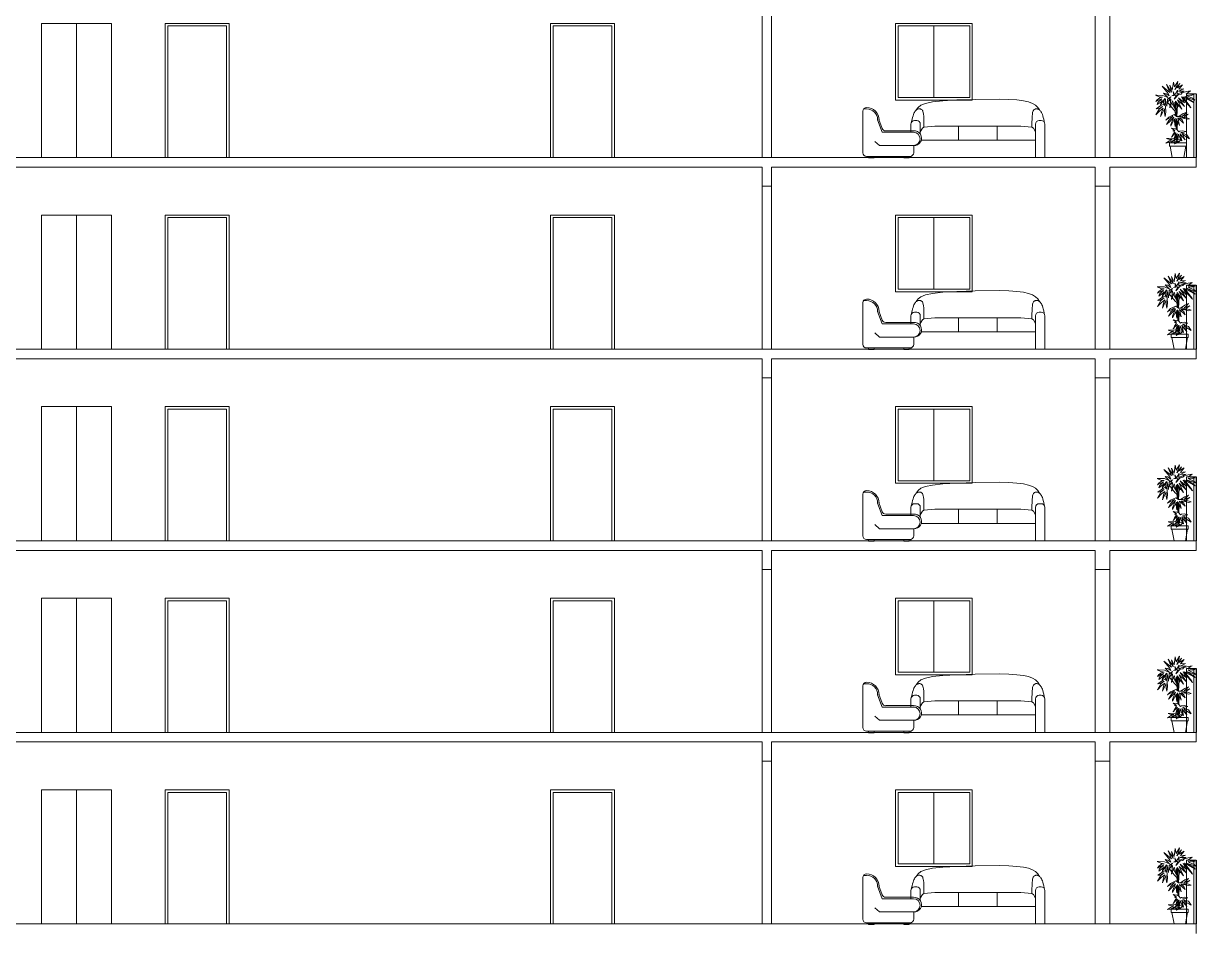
# Model space of a CAD drawing. Header units: inches. Extents: x 1090 to 1325, y 2 to 154.
# Drawn here: x 1303.96 to 1322.32, y 115.06 to 129.31 of the extents above; entities that cross this region are included whole.
import ezdxf

# ---------------------------------------------------------------- set-up
doc = ezdxf.new("R2010")
doc.units = ezdxf.units.IN
doc.header["$MEASUREMENT"] = 0
for name, color, linetype, lineweight in [('elev 1', 252, 'Continuous', 9), ('FUR', 250, 'Continuous', 9), ('walls', 250, 'Continuous', 18)]:
    doc.layers.add(name, color=color, linetype=linetype, lineweight=lineweight)
doc.layers.add('TREE', color=104, linetype='Continuous', lineweight=5, transparency=0.2)

msp = doc.modelspace()

# ---------------------------------------------------------------- linework, layer by layer
at = {"layer": 'elev 1'}
for p, q in [((1304.787, 129.313), (1304.787, 127.213)), ((1318.208, 129.273), (1318.208, 128.153)), ((1322.277, 128.213), (1322.277, 127.213)), ((1322.317, 128.213), (1322.317, 127.213)), ((1304.787, 126.313), (1304.787, 124.213)), ((1318.208, 126.273), (1318.208, 125.153)), ((1322.277, 125.213), (1322.277, 124.213)), ((1322.317, 125.213), (1322.317, 124.213)), ((1304.787, 123.313), (1304.787, 121.213)), ((1318.208, 123.273), (1318.208, 122.153)), ((1322.277, 122.213), (1322.277, 121.213)), ((1322.317, 122.213), (1322.317, 121.213)), ((1304.787, 120.313), (1304.787, 118.213)), ((1318.208, 120.273), (1318.208, 119.153)), ((1322.277, 119.213), (1322.277, 118.213)), ((1322.317, 119.213), (1322.317, 118.213)), ((1304.787, 117.313), (1304.787, 115.213)), ((1318.208, 117.273), (1318.208, 116.153)), ((1322.277, 116.213), (1322.277, 115.213)), ((1322.317, 116.213), (1322.317, 115.213))]:
    msp.add_line(p, q, dxfattribs=at)
for points in [[(1305.337, 127.213), (1305.337, 129.313), (1304.237, 129.313), (1304.237, 127.213)], [(1307.174, 127.213), (1307.174, 129.313), (1306.174, 129.313), (1306.174, 127.213)], [(1307.134, 127.213), (1307.134, 129.273), (1306.214, 129.273), (1306.214, 127.213)], [(1313.207, 127.213), (1313.207, 129.313), (1312.207, 129.313), (1312.207, 127.213)], [(1313.167, 127.213), (1313.167, 129.273), (1312.247, 129.273), (1312.247, 127.213)], [(1305.337, 124.213), (1305.337, 126.313), (1304.237, 126.313), (1304.237, 124.213)], [(1307.174, 124.213), (1307.174, 126.313), (1306.174, 126.313), (1306.174, 124.213)], [(1307.134, 124.213), (1307.134, 126.273), (1306.214, 126.273), (1306.214, 124.213)], [(1313.207, 124.213), (1313.207, 126.313), (1312.207, 126.313), (1312.207, 124.213)], [(1313.167, 124.213), (1313.167, 126.273), (1312.247, 126.273), (1312.247, 124.213)], [(1305.337, 121.213), (1305.337, 123.313), (1304.237, 123.313), (1304.237, 121.213)], [(1307.174, 121.213), (1307.174, 123.313), (1306.174, 123.313), (1306.174, 121.213)], [(1307.134, 121.213), (1307.134, 123.273), (1306.214, 123.273), (1306.214, 121.213)], [(1313.207, 121.213), (1313.207, 123.313), (1312.207, 123.313), (1312.207, 121.213)], [(1313.167, 121.213), (1313.167, 123.273), (1312.247, 123.273), (1312.247, 121.213)], [(1305.337, 118.213), (1305.337, 120.313), (1304.237, 120.313), (1304.237, 118.213)], [(1307.174, 118.213), (1307.174, 120.313), (1306.174, 120.313), (1306.174, 118.213)], [(1307.134, 118.213), (1307.134, 120.273), (1306.214, 120.273), (1306.214, 118.213)], [(1313.207, 118.213), (1313.207, 120.313), (1312.207, 120.313), (1312.207, 118.213)], [(1313.167, 118.213), (1313.167, 120.273), (1312.247, 120.273), (1312.247, 118.213)], [(1305.337, 115.213), (1305.337, 117.313), (1304.237, 117.313), (1304.237, 115.213)], [(1307.174, 115.213), (1307.174, 117.313), (1306.174, 117.313), (1306.174, 115.213)], [(1307.134, 115.213), (1307.134, 117.273), (1306.214, 117.273), (1306.214, 115.213)], [(1313.207, 115.213), (1313.207, 117.313), (1312.207, 117.313), (1312.207, 115.213)], [(1313.167, 115.213), (1313.167, 117.273), (1312.247, 117.273), (1312.247, 115.213)]]:
    msp.add_lwpolyline(points, dxfattribs=at)
for points in [[(1318.808, 128.113), (1318.808, 129.313), (1317.608, 129.313), (1317.608, 128.113)], [(1318.768, 128.153), (1318.768, 129.273), (1317.648, 129.273), (1317.648, 128.153)], [(1318.808, 125.113), (1318.808, 126.313), (1317.608, 126.313), (1317.608, 125.113)], [(1318.768, 125.153), (1318.768, 126.273), (1317.648, 126.273), (1317.648, 125.153)], [(1318.808, 122.113), (1318.808, 123.313), (1317.608, 123.313), (1317.608, 122.113)], [(1318.768, 122.153), (1318.768, 123.273), (1317.648, 123.273), (1317.648, 122.153)], [(1318.808, 119.113), (1318.808, 120.313), (1317.608, 120.313), (1317.608, 119.113)], [(1318.768, 119.153), (1318.768, 120.273), (1317.648, 120.273), (1317.648, 119.153)], [(1318.808, 116.113), (1318.808, 117.313), (1317.608, 117.313), (1317.608, 116.113)], [(1318.768, 116.153), (1318.768, 117.273), (1317.648, 117.273), (1317.648, 116.153)]]:
    msp.add_lwpolyline(points, close=True, dxfattribs=at)
at = {"layer": 'FUR'}
for p, q in [((1317.096, 127.289), (1317.096, 127.94)), ((1317.153, 127.974), (1317.107, 127.974)), ((1317.397, 127.608), (1317.325, 127.803)), ((1317.399, 127.668), (1317.346, 127.811)), ((1317.887, 127.631), (1317.453, 127.631)), ((1317.355, 127.402), (1317.282, 127.467)), ((1317.887, 127.608), (1317.397, 127.608)), ((1317.887, 127.402), (1317.355, 127.402)), ((1317.891, 127.402), (1317.891, 127.289)), ((1317.833, 127.232), (1317.153, 127.232)), ((1317.184, 127.232), (1317.184, 127.207)), ((1317.27, 127.207), (1317.184, 127.207)), ((1317.27, 127.232), (1317.27, 127.207)), ((1317.736, 127.232), (1317.736, 127.207)), ((1317.822, 127.207), (1317.736, 127.207)), ((1317.822, 127.232), (1317.822, 127.207)), ((1317.096, 124.289), (1317.096, 124.94)), ((1317.153, 124.974), (1317.107, 124.974)), ((1317.397, 124.608), (1317.325, 124.803)), ((1317.399, 124.668), (1317.346, 124.811)), ((1317.887, 124.608), (1317.397, 124.608)), ((1317.887, 124.631), (1317.453, 124.631)), ((1317.355, 124.402), (1317.282, 124.467)), ((1317.887, 124.402), (1317.355, 124.402)), ((1317.891, 124.402), (1317.891, 124.289)), ((1317.833, 124.232), (1317.153, 124.232)), ((1317.184, 124.232), (1317.184, 124.207)), ((1317.27, 124.207), (1317.184, 124.207)), ((1317.27, 124.232), (1317.27, 124.207)), ((1317.736, 124.232), (1317.736, 124.207)), ((1317.822, 124.207), (1317.736, 124.207)), ((1317.822, 124.232), (1317.822, 124.207)), ((1317.096, 121.289), (1317.096, 121.94)), ((1317.153, 121.974), (1317.107, 121.974)), ((1317.397, 121.608), (1317.325, 121.803)), ((1317.399, 121.668), (1317.346, 121.811)), ((1317.887, 121.608), (1317.397, 121.608)), ((1317.887, 121.631), (1317.453, 121.631)), ((1317.355, 121.402), (1317.282, 121.467)), ((1317.887, 121.402), (1317.355, 121.402)), ((1317.891, 121.402), (1317.891, 121.289)), ((1317.833, 121.232), (1317.153, 121.232)), ((1317.184, 121.232), (1317.184, 121.207)), ((1317.27, 121.207), (1317.184, 121.207)), ((1317.27, 121.232), (1317.27, 121.207)), ((1317.736, 121.232), (1317.736, 121.207)), ((1317.822, 121.207), (1317.736, 121.207)), ((1317.822, 121.232), (1317.822, 121.207)), ((1317.096, 118.289), (1317.096, 118.94)), ((1317.153, 118.974), (1317.107, 118.974)), ((1317.397, 118.608), (1317.325, 118.803)), ((1317.399, 118.668), (1317.346, 118.811)), ((1317.887, 118.631), (1317.453, 118.631)), ((1317.355, 118.402), (1317.282, 118.467)), ((1317.887, 118.608), (1317.397, 118.608)), ((1317.887, 118.402), (1317.355, 118.402)), ((1317.891, 118.402), (1317.891, 118.289)), ((1317.833, 118.232), (1317.153, 118.232)), ((1317.184, 118.232), (1317.184, 118.207)), ((1317.27, 118.207), (1317.184, 118.207)), ((1317.27, 118.232), (1317.27, 118.207)), ((1317.736, 118.232), (1317.736, 118.207)), ((1317.822, 118.207), (1317.736, 118.207)), ((1317.822, 118.232), (1317.822, 118.207)), ((1317.096, 115.289), (1317.096, 115.94)), ((1317.153, 115.974), (1317.107, 115.974)), ((1317.397, 115.608), (1317.325, 115.803)), ((1317.399, 115.668), (1317.346, 115.811)), ((1317.887, 115.608), (1317.397, 115.608)), ((1317.887, 115.631), (1317.453, 115.631)), ((1317.355, 115.402), (1317.282, 115.467)), ((1317.887, 115.402), (1317.355, 115.402)), ((1317.891, 115.402), (1317.891, 115.289)), ((1317.833, 115.232), (1317.153, 115.232)), ((1317.184, 115.232), (1317.184, 115.207)), ((1317.27, 115.207), (1317.184, 115.207)), ((1317.27, 115.232), (1317.27, 115.207)), ((1317.736, 115.232), (1317.736, 115.207)), ((1317.822, 115.207), (1317.736, 115.207)), ((1317.822, 115.232), (1317.822, 115.207))]:
    msp.add_line(p, q, dxfattribs=at)
for points in [[(1317.931, 127.958), (1317.959, 127.999), (1318.004, 128.034), (1318.076, 128.062), (1318.186, 128.085), (1318.345, 128.103), (1318.564, 128.115), (1318.855, 128.124), (1319.228, 128.129)], [(1319.861, 127.958), (1319.834, 127.999), (1319.798, 128.034), (1319.751, 128.062), (1319.689, 128.085), (1319.609, 128.103), (1319.507, 128.115), (1319.382, 128.124), (1319.228, 128.129)], [(1317.848, 127.736), (1317.857, 127.777), (1317.865, 127.812), (1317.873, 127.842), (1317.881, 127.867), (1317.888, 127.889), (1317.895, 127.906), (1317.902, 127.921), (1317.91, 127.933), (1317.917, 127.943), (1317.925, 127.952), (1317.933, 127.959), (1317.94, 127.965), (1317.948, 127.97), (1317.956, 127.973), (1317.964, 127.975), (1317.972, 127.976), (1317.98, 127.976), (1317.987, 127.976), (1317.995, 127.974), (1318.002, 127.972), (1318.008, 127.968), (1318.015, 127.964), (1318.021, 127.958), (1318.027, 127.952), (1318.032, 127.943), (1318.036, 127.932), (1318.041, 127.916), (1318.044, 127.893), (1318.047, 127.86), (1318.049, 127.817), (1318.05, 127.761), (1318.05, 127.69)], [(1319.944, 127.736), (1319.935, 127.777), (1319.927, 127.812), (1319.919, 127.842), (1319.911, 127.867), (1319.904, 127.889), (1319.897, 127.906), (1319.889, 127.921), (1319.882, 127.933), (1319.875, 127.943), (1319.867, 127.952), (1319.859, 127.959), (1319.851, 127.965), (1319.843, 127.97), (1319.835, 127.973), (1319.828, 127.975), (1319.82, 127.976), (1319.812, 127.976), (1319.804, 127.976), (1319.797, 127.974), (1319.79, 127.972), (1319.783, 127.968), (1319.777, 127.964), (1319.771, 127.958), (1319.765, 127.952), (1319.76, 127.943), (1319.755, 127.932), (1319.751, 127.916), (1319.748, 127.893), (1319.745, 127.86), (1319.743, 127.817), (1319.742, 127.761), (1319.741, 127.69)], [(1317.994, 127.617), (1318.026, 127.674), (1318.05, 127.69), (1318.221, 127.705), (1318.594, 127.705)], [(1319.06, 127.705), (1318.594, 127.705), (1318.594, 127.485)], [(1319.797, 127.617), (1319.766, 127.674), (1319.741, 127.69), (1319.57, 127.705), (1319.06, 127.705)], [(1319.197, 127.705), (1319.197, 127.485)], [(1319.797, 127.485), (1318.009, 127.485)], [(1317.848, 127.213), (1317.848, 127.234)], [(1319.944, 127.213), (1317.848, 127.213)], [(1317.931, 124.958), (1317.959, 124.999), (1318.004, 125.034), (1318.076, 125.062), (1318.186, 125.085), (1318.345, 125.103), (1318.564, 125.115), (1318.855, 125.124), (1319.228, 125.129)], [(1319.861, 124.958), (1319.834, 124.999), (1319.798, 125.034), (1319.751, 125.062), (1319.689, 125.085), (1319.609, 125.103), (1319.507, 125.115), (1319.382, 125.124), (1319.228, 125.129)], [(1317.848, 124.736), (1317.857, 124.777), (1317.865, 124.812), (1317.873, 124.842), (1317.881, 124.867), (1317.888, 124.889), (1317.895, 124.906), (1317.902, 124.921), (1317.91, 124.933), (1317.917, 124.943), (1317.925, 124.952), (1317.933, 124.959), (1317.94, 124.965), (1317.948, 124.97), (1317.956, 124.973), (1317.964, 124.975), (1317.972, 124.976), (1317.98, 124.976), (1317.987, 124.976), (1317.995, 124.974), (1318.002, 124.972), (1318.008, 124.968), (1318.015, 124.964), (1318.021, 124.958), (1318.027, 124.952), (1318.032, 124.943), (1318.036, 124.932), (1318.041, 124.916), (1318.044, 124.893), (1318.047, 124.86), (1318.049, 124.817), (1318.05, 124.761), (1318.05, 124.69)], [(1319.944, 124.736), (1319.935, 124.777), (1319.927, 124.812), (1319.919, 124.842), (1319.911, 124.867), (1319.904, 124.889), (1319.897, 124.906), (1319.889, 124.921), (1319.882, 124.933), (1319.875, 124.943), (1319.867, 124.952), (1319.859, 124.959), (1319.851, 124.965), (1319.843, 124.97), (1319.835, 124.973), (1319.828, 124.975), (1319.82, 124.976), (1319.812, 124.976), (1319.804, 124.976), (1319.797, 124.974), (1319.79, 124.972), (1319.783, 124.968), (1319.777, 124.964), (1319.771, 124.958), (1319.765, 124.952), (1319.76, 124.943), (1319.755, 124.932), (1319.751, 124.916), (1319.748, 124.893), (1319.745, 124.86), (1319.743, 124.817), (1319.742, 124.761), (1319.741, 124.69)], [(1317.994, 124.617), (1318.026, 124.674), (1318.05, 124.69), (1318.221, 124.705), (1318.594, 124.705)], [(1319.06, 124.705), (1318.594, 124.705), (1318.594, 124.485)], [(1319.797, 124.617), (1319.766, 124.674), (1319.741, 124.69), (1319.57, 124.705), (1319.06, 124.705)], [(1319.197, 124.705), (1319.197, 124.485)], [(1319.797, 124.485), (1318.009, 124.485)], [(1317.848, 124.213), (1317.848, 124.234)], [(1319.944, 124.213), (1317.848, 124.213)], [(1317.931, 121.958), (1317.959, 121.999), (1318.004, 122.034), (1318.076, 122.062), (1318.186, 122.085), (1318.345, 122.103), (1318.564, 122.115), (1318.855, 122.124), (1319.228, 122.129)], [(1319.861, 121.958), (1319.834, 121.999), (1319.798, 122.034), (1319.751, 122.062), (1319.689, 122.085), (1319.609, 122.103), (1319.507, 122.115), (1319.382, 122.124), (1319.228, 122.129)], [(1317.848, 121.736), (1317.857, 121.777), (1317.865, 121.812), (1317.873, 121.842), (1317.881, 121.867), (1317.888, 121.889), (1317.895, 121.906), (1317.902, 121.921), (1317.91, 121.933), (1317.917, 121.943), (1317.925, 121.952), (1317.933, 121.959), (1317.94, 121.965), (1317.948, 121.97), (1317.956, 121.973), (1317.964, 121.975), (1317.972, 121.976), (1317.98, 121.976), (1317.987, 121.976), (1317.995, 121.974), (1318.002, 121.972), (1318.008, 121.968), (1318.015, 121.964), (1318.021, 121.958), (1318.027, 121.952), (1318.032, 121.943), (1318.036, 121.932), (1318.041, 121.916), (1318.044, 121.893), (1318.047, 121.86), (1318.049, 121.817), (1318.05, 121.761), (1318.05, 121.69)], [(1319.944, 121.736), (1319.935, 121.777), (1319.927, 121.812), (1319.919, 121.842), (1319.911, 121.867), (1319.904, 121.889), (1319.897, 121.906), (1319.889, 121.921), (1319.882, 121.933), (1319.875, 121.943), (1319.867, 121.952), (1319.859, 121.959), (1319.851, 121.965), (1319.843, 121.97), (1319.835, 121.973), (1319.828, 121.975), (1319.82, 121.976), (1319.812, 121.976), (1319.804, 121.976), (1319.797, 121.974), (1319.79, 121.972), (1319.783, 121.968), (1319.777, 121.964), (1319.771, 121.958), (1319.765, 121.952), (1319.76, 121.943), (1319.755, 121.932), (1319.751, 121.916), (1319.748, 121.893), (1319.745, 121.86), (1319.743, 121.817), (1319.742, 121.761), (1319.741, 121.69)], [(1317.994, 121.617), (1318.026, 121.674), (1318.05, 121.69), (1318.221, 121.705), (1318.594, 121.705)], [(1319.06, 121.705), (1318.594, 121.705), (1318.594, 121.485)], [(1319.797, 121.617), (1319.766, 121.674), (1319.741, 121.69), (1319.57, 121.705), (1319.06, 121.705)], [(1319.197, 121.705), (1319.197, 121.485)], [(1319.797, 121.485), (1318.009, 121.485)], [(1317.848, 121.213), (1317.848, 121.234)], [(1319.944, 121.213), (1317.848, 121.213)], [(1317.931, 118.958), (1317.959, 118.999), (1318.004, 119.034), (1318.076, 119.062), (1318.186, 119.085), (1318.345, 119.103), (1318.564, 119.115), (1318.855, 119.124), (1319.228, 119.129)], [(1319.861, 118.958), (1319.834, 118.999), (1319.798, 119.034), (1319.751, 119.062), (1319.689, 119.085), (1319.609, 119.103), (1319.507, 119.115), (1319.382, 119.124), (1319.228, 119.129)], [(1317.848, 118.736), (1317.857, 118.777), (1317.865, 118.812), (1317.873, 118.842), (1317.881, 118.867), (1317.888, 118.889), (1317.895, 118.906), (1317.902, 118.921), (1317.91, 118.933), (1317.917, 118.943), (1317.925, 118.952), (1317.933, 118.959), (1317.94, 118.965), (1317.948, 118.97), (1317.956, 118.973), (1317.964, 118.975), (1317.972, 118.976), (1317.98, 118.976), (1317.987, 118.976), (1317.995, 118.974), (1318.002, 118.972), (1318.008, 118.968), (1318.015, 118.964), (1318.021, 118.958), (1318.027, 118.952), (1318.032, 118.943), (1318.036, 118.932), (1318.041, 118.916), (1318.044, 118.893), (1318.047, 118.86), (1318.049, 118.817), (1318.05, 118.761), (1318.05, 118.69)], [(1319.944, 118.736), (1319.935, 118.777), (1319.927, 118.812), (1319.919, 118.842), (1319.911, 118.867), (1319.904, 118.889), (1319.897, 118.906), (1319.889, 118.921), (1319.882, 118.933), (1319.875, 118.943), (1319.867, 118.952), (1319.859, 118.959), (1319.851, 118.965), (1319.843, 118.97), (1319.835, 118.973), (1319.828, 118.975), (1319.82, 118.976), (1319.812, 118.976), (1319.804, 118.976), (1319.797, 118.974), (1319.79, 118.972), (1319.783, 118.968), (1319.777, 118.964), (1319.771, 118.958), (1319.765, 118.952), (1319.76, 118.943), (1319.755, 118.932), (1319.751, 118.916), (1319.748, 118.893), (1319.745, 118.86), (1319.743, 118.817), (1319.742, 118.761), (1319.741, 118.69)], [(1317.994, 118.617), (1318.026, 118.674), (1318.05, 118.69), (1318.221, 118.705), (1318.594, 118.705)], [(1319.06, 118.705), (1318.594, 118.705), (1318.594, 118.485)], [(1319.797, 118.617), (1319.766, 118.674), (1319.741, 118.69), (1319.57, 118.705), (1319.06, 118.705)], [(1319.197, 118.705), (1319.197, 118.485)], [(1319.797, 118.485), (1318.009, 118.485)], [(1317.848, 118.213), (1317.848, 118.234)], [(1319.944, 118.213), (1317.848, 118.213)], [(1317.931, 115.958), (1317.959, 115.999), (1318.004, 116.034), (1318.076, 116.062), (1318.186, 116.085), (1318.345, 116.103), (1318.564, 116.115), (1318.855, 116.124), (1319.228, 116.129)], [(1319.861, 115.958), (1319.834, 115.999), (1319.798, 116.034), (1319.751, 116.062), (1319.689, 116.085), (1319.609, 116.103), (1319.507, 116.115), (1319.382, 116.124), (1319.228, 116.129)], [(1317.848, 115.736), (1317.857, 115.777), (1317.865, 115.812), (1317.873, 115.842), (1317.881, 115.867), (1317.888, 115.889), (1317.895, 115.906), (1317.902, 115.921), (1317.91, 115.933), (1317.917, 115.943), (1317.925, 115.952), (1317.933, 115.959), (1317.94, 115.965), (1317.948, 115.97), (1317.956, 115.973), (1317.964, 115.975), (1317.972, 115.976), (1317.98, 115.976), (1317.987, 115.976), (1317.995, 115.974), (1318.002, 115.972), (1318.008, 115.968), (1318.015, 115.964), (1318.021, 115.958), (1318.027, 115.952), (1318.032, 115.943), (1318.036, 115.932), (1318.041, 115.916), (1318.044, 115.893), (1318.047, 115.86), (1318.049, 115.817), (1318.05, 115.761), (1318.05, 115.69)], [(1319.944, 115.736), (1319.935, 115.777), (1319.927, 115.812), (1319.919, 115.842), (1319.911, 115.867), (1319.904, 115.889), (1319.897, 115.906), (1319.889, 115.921), (1319.882, 115.933), (1319.875, 115.943), (1319.867, 115.952), (1319.859, 115.959), (1319.851, 115.965), (1319.843, 115.97), (1319.835, 115.973), (1319.828, 115.975), (1319.82, 115.976), (1319.812, 115.976), (1319.804, 115.976), (1319.797, 115.974), (1319.79, 115.972), (1319.783, 115.968), (1319.777, 115.964), (1319.771, 115.958), (1319.765, 115.952), (1319.76, 115.943), (1319.755, 115.932), (1319.751, 115.916), (1319.748, 115.893), (1319.745, 115.86), (1319.743, 115.817), (1319.742, 115.761), (1319.741, 115.69)], [(1317.994, 115.617), (1318.026, 115.674), (1318.05, 115.69), (1318.221, 115.705), (1318.594, 115.705)], [(1319.06, 115.705), (1318.594, 115.705), (1318.594, 115.485)], [(1319.797, 115.617), (1319.766, 115.674), (1319.741, 115.69), (1319.57, 115.705), (1319.06, 115.705)], [(1319.197, 115.705), (1319.197, 115.485)], [(1319.797, 115.485), (1318.009, 115.485)], [(1317.848, 115.213), (1317.848, 115.234)], [(1319.944, 115.213), (1317.848, 115.213)]]:
    msp.add_lwpolyline(points, dxfattribs=at)
for points in [[(1317.848, 127.608), (1317.848, 127.736, -0.414214), (1317.905, 127.793), (1317.937, 127.793, -0.414214), (1317.994, 127.736), (1317.994, 127.58)], [(1319.944, 127.213), (1319.944, 127.736, 0.414214), (1319.886, 127.793), (1319.854, 127.793, 0.414214), (1319.797, 127.736), (1319.797, 127.213)], [(1317.848, 124.608), (1317.848, 124.736, -0.414214), (1317.905, 124.793), (1317.937, 124.793, -0.414214), (1317.994, 124.736), (1317.994, 124.58)], [(1319.944, 124.213), (1319.944, 124.736, 0.414214), (1319.886, 124.793), (1319.854, 124.793, 0.414214), (1319.797, 124.736), (1319.797, 124.213)], [(1317.848, 121.608), (1317.848, 121.736, -0.414214), (1317.905, 121.793), (1317.937, 121.793, -0.414214), (1317.994, 121.736), (1317.994, 121.58)], [(1319.944, 121.213), (1319.944, 121.736, 0.414214), (1319.886, 121.793), (1319.854, 121.793, 0.414214), (1319.797, 121.736), (1319.797, 121.213)], [(1317.848, 118.608), (1317.848, 118.736, -0.414214), (1317.905, 118.793), (1317.937, 118.793, -0.414214), (1317.994, 118.736), (1317.994, 118.58)], [(1319.944, 118.213), (1319.944, 118.736, 0.414214), (1319.886, 118.793), (1319.854, 118.793, 0.414214), (1319.797, 118.736), (1319.797, 118.213)], [(1317.848, 115.608), (1317.848, 115.736, -0.414214), (1317.905, 115.793), (1317.937, 115.793, -0.414214), (1317.994, 115.736), (1317.994, 115.58)], [(1319.944, 115.213), (1319.944, 115.736, 0.414214), (1319.886, 115.793), (1319.854, 115.793, 0.414214), (1319.797, 115.736), (1319.797, 115.213)]]:
    msp.add_lwpolyline(points, format="xyb", dxfattribs=at)
for centre, radius, start, end in [((1317.153, 127.94), 0.0573, 90, 180), ((1317.153, 127.803), 0.195, 0, 90), ((1317.153, 127.803), 0.172, 0, 90), ((1317.453, 127.688), 0.0573, 200.4108, 270), ((1317.899, 127.516), 0.115, 266.0237, 95.528), ((1317.887, 127.505), 0.103, 270, 90), ((1317.153, 127.289), 0.0573, 180, 270), ((1317.833, 127.289), 0.0573, 270, 0), ((1317.153, 124.94), 0.0573, 90, 180), ((1317.153, 124.803), 0.195, 0, 90), ((1317.153, 124.803), 0.172, 0, 90), ((1317.453, 124.688), 0.0573, 200.4108, 270), ((1317.899, 124.516), 0.115, 266.0237, 95.528), ((1317.887, 124.505), 0.103, 270, 90), ((1317.153, 124.289), 0.0573, 180, 270), ((1317.833, 124.289), 0.0573, 270, 0), ((1317.153, 121.94), 0.0573, 90, 180), ((1317.153, 121.803), 0.195, 0, 90), ((1317.153, 121.803), 0.172, 0, 90), ((1317.453, 121.688), 0.0573, 200.4108, 270), ((1317.899, 121.516), 0.115, 266.0237, 95.528), ((1317.887, 121.505), 0.103, 270, 90), ((1317.153, 121.289), 0.0573, 180, 270), ((1317.833, 121.289), 0.0573, 270, 0), ((1317.153, 118.94), 0.0573, 90, 180), ((1317.153, 118.803), 0.195, 0, 90), ((1317.153, 118.803), 0.172, 0, 90), ((1317.453, 118.688), 0.0573, 200.4108, 270), ((1317.899, 118.516), 0.115, 266.0237, 95.528), ((1317.887, 118.505), 0.103, 270, 90), ((1317.153, 118.289), 0.0573, 180, 270), ((1317.833, 118.289), 0.0573, 270, 0), ((1317.153, 115.94), 0.0573, 90, 180), ((1317.153, 115.803), 0.195, 0, 90), ((1317.153, 115.803), 0.172, 0, 90), ((1317.453, 115.688), 0.0573, 200.4108, 270), ((1317.899, 115.516), 0.115, 266.0237, 95.528), ((1317.887, 115.505), 0.103, 270, 90), ((1317.153, 115.289), 0.0573, 180, 270), ((1317.833, 115.289), 0.0573, 270, 0)]:
    msp.add_arc(centre, radius, start, end, dxfattribs=at)
at = {"layer": 'TREE'}
for points in [[(1322.003, 128.19), (1321.93, 128.181), (1321.964, 128.195), (1321.952, 128.246), (1321.979, 128.197), (1322.02, 128.266), (1322.014, 128.205), (1322.126, 128.254), (1322.036, 128.251), (1322.117, 128.29), (1322.041, 128.284), (1322.097, 128.353), (1322.019, 128.306), (1322.056, 128.373), (1321.98, 128.277), (1322.014, 128.353), (1322.027, 128.404), (1321.971, 128.318), (1321.958, 128.396), (1321.938, 128.269), (1321.9, 128.349), (1321.926, 128.238), (1321.902, 128.273), (1321.847, 128.357), (1321.898, 128.234), (1321.782, 128.33), (1321.873, 128.218), (1321.889, 128.179), (1321.84, 128.213), (1321.8, 128.22), (1321.869, 128.152), (1321.791, 128.187), (1321.697, 128.19), (1321.673, 128.19), (1321.733, 128.164), (1321.787, 128.156), (1321.742, 128.147), (1321.7, 128.117), (1321.681, 128.089), (1321.734, 128.117), (1321.773, 128.135), (1321.712, 128.075), (1321.699, 128.042), (1321.762, 128.088), (1321.78, 128.108), (1321.762, 128.074), (1321.753, 128.036), (1321.822, 128.14), (1321.803, 128.077), (1321.812, 128.026), (1321.822, 128.052), (1321.826, 128.062), (1321.831, 128.133), (1321.839, 128.05), (1321.854, 128.017), (1321.862, 128.129), (1321.914, 128.165), (1321.874, 128.089), (1321.917, 128.127), (1321.901, 127.992), (1321.942, 128.103), (1321.981, 127.98), (1321.978, 128.081), (1322.034, 128.011), (1321.987, 128.098), (1322.089, 127.969), (1322.018, 128.115), (1322.129, 128.011), (1322.034, 128.15), (1322.127, 128.07), (1322.08, 128.162), (1322.117, 128.118), (1322.227, 127.994), (1322.219, 128.014), (1322.105, 128.163), (1322.27, 128.073), (1322.252, 128.09), (1322.201, 128.124), (1322.136, 128.167), (1322.227, 128.134), (1322.291, 128.113), (1322.252, 128.142), (1322.181, 128.175), (1322.161, 128.191), (1322.233, 128.187), (1322.271, 128.198), (1322.153, 128.212), (1322.184, 128.232), (1322.223, 128.257), (1322.158, 128.246), (1322.093, 128.226), (1322.077, 128.208), (1322.037, 128.2), (1321.97, 128.127)], [(1321.832, 128.005), (1321.822, 128.052), (1321.812, 128.026), (1321.808, 128.05), (1321.76, 128.026), (1321.684, 127.975), (1321.725, 127.979), (1321.785, 128.014), (1321.732, 127.973), (1321.682, 127.881), (1321.741, 127.946), (1321.797, 127.984), (1321.772, 127.934), (1321.756, 127.856), (1321.789, 127.926), (1321.816, 127.974), (1321.816, 127.911), (1321.828, 127.857), (1321.836, 127.931)], [(1322.188, 127.892), (1322.095, 127.861), (1322.124, 127.883), (1322.167, 127.926), (1322.106, 127.902), (1322.039, 127.857), (1322.079, 127.857), (1322.136, 127.833), (1322.085, 127.833), (1322.172, 127.813), (1322.207, 127.821), (1322.125, 127.851)], [(1322.119, 127.612), (1322.155, 127.62), (1322.098, 127.634), (1322.056, 127.628), (1322.04, 127.618), (1322.012, 127.649), (1321.985, 127.663), (1321.927, 127.672), (1321.978, 127.635), (1321.946, 127.631), (1321.978, 127.618), (1321.944, 127.571), (1321.924, 127.532), (1321.964, 127.574), (1321.995, 127.601), (1321.981, 127.565), (1321.965, 127.514), (1321.968, 127.512), (1322.008, 127.579), (1322.016, 127.59), (1322.015, 127.554), (1322.024, 127.492), (1322.033, 127.58), (1322.058, 127.528), (1322.089, 127.476), (1322.061, 127.587), (1322.092, 127.542), (1322.137, 127.488), (1322.115, 127.542), (1322.093, 127.584), (1322.141, 127.546), (1322.209, 127.505), (1322.164, 127.568), (1322.11, 127.588), (1322.071, 127.605)], [(1322.074, 127.493), (1322.025, 127.5), (1322.024, 127.492), (1322.023, 127.501), (1322.001, 127.485), (1321.96, 127.516), (1321.845, 127.51), (1321.897, 127.495), (1321.937, 127.495), (1321.892, 127.477), (1321.839, 127.439), (1321.886, 127.447), (1321.934, 127.476), (1321.928, 127.45), (1321.973, 127.496), (1321.971, 127.48), (1321.961, 127.45), (1322.007, 127.476), (1322.03, 127.475), (1321.974, 127.427), (1322.017, 127.446), (1322.046, 127.464)], [(1322.159, 127.446), (1322.017, 127.446), (1321.974, 127.427), (1321.996, 127.446), (1321.896, 127.446), (1321.896, 127.393), (1322.159, 127.393)], [(1322.15, 127.393), (1321.905, 127.393), (1321.938, 127.213), (1322.117, 127.213)], [(1322.03, 125.19), (1321.956, 125.181), (1321.99, 125.195), (1321.978, 125.246), (1322.006, 125.197), (1322.047, 125.266), (1322.04, 125.205), (1322.153, 125.254), (1322.063, 125.251), (1322.143, 125.29), (1322.067, 125.284), (1322.124, 125.353), (1322.045, 125.306), (1322.083, 125.373), (1322.007, 125.277), (1322.04, 125.353), (1322.053, 125.404), (1321.998, 125.318), (1321.984, 125.396), (1321.965, 125.269), (1321.926, 125.349), (1321.953, 125.238), (1321.929, 125.273), (1321.873, 125.357), (1321.925, 125.234), (1321.808, 125.33), (1321.9, 125.218), (1321.916, 125.179), (1321.867, 125.213), (1321.826, 125.22), (1321.896, 125.152), (1321.817, 125.187), (1321.724, 125.19), (1321.7, 125.19), (1321.759, 125.164), (1321.813, 125.156), (1321.768, 125.147), (1321.727, 125.117), (1321.708, 125.089), (1321.76, 125.117), (1321.799, 125.135), (1321.738, 125.075), (1321.726, 125.042), (1321.789, 125.088), (1321.806, 125.108), (1321.788, 125.074), (1321.779, 125.036), (1321.849, 125.14), (1321.829, 125.077), (1321.839, 125.026), (1321.848, 125.052), (1321.852, 125.062), (1321.857, 125.133), (1321.866, 125.05), (1321.88, 125.017), (1321.888, 125.129), (1321.941, 125.165), (1321.901, 125.089), (1321.943, 125.127), (1321.927, 124.992), (1321.969, 125.103), (1322.007, 124.98), (1322.004, 125.081), (1322.06, 125.011), (1322.014, 125.098), (1322.116, 124.969), (1322.045, 125.115), (1322.155, 125.011), (1322.06, 125.15), (1322.154, 125.07), (1322.106, 125.162), (1322.143, 125.118), (1322.253, 124.994), (1322.245, 125.014), (1322.131, 125.163), (1322.296, 125.073), (1322.278, 125.09), (1322.227, 125.124), (1322.162, 125.167), (1322.253, 125.134), (1322.318, 125.113), (1322.278, 125.142), (1322.208, 125.175), (1322.188, 125.191), (1322.26, 125.187), (1322.298, 125.198), (1322.179, 125.212), (1322.211, 125.232), (1322.25, 125.257), (1322.185, 125.246), (1322.12, 125.226), (1322.103, 125.208), (1322.063, 125.2), (1321.996, 125.127)], [(1321.859, 125.005), (1321.848, 125.052), (1321.839, 125.026), (1321.834, 125.05), (1321.786, 125.026), (1321.71, 124.975), (1321.751, 124.979), (1321.811, 125.014), (1321.759, 124.973), (1321.708, 124.881), (1321.767, 124.946), (1321.823, 124.984), (1321.799, 124.934), (1321.783, 124.856), (1321.815, 124.926), (1321.842, 124.974), (1321.842, 124.911), (1321.855, 124.857), (1321.862, 124.931)], [(1322.214, 124.892), (1322.122, 124.861), (1322.151, 124.883), (1322.194, 124.926), (1322.133, 124.902), (1322.065, 124.857), (1322.105, 124.857), (1322.162, 124.833), (1322.112, 124.833), (1322.198, 124.813), (1322.233, 124.821), (1322.152, 124.851)], [(1322.145, 124.612), (1322.181, 124.62), (1322.124, 124.634), (1322.083, 124.628), (1322.067, 124.618), (1322.039, 124.649), (1322.011, 124.663), (1321.953, 124.672), (1322.004, 124.635), (1321.973, 124.631), (1322.004, 124.618), (1321.971, 124.571), (1321.951, 124.532), (1321.99, 124.574), (1322.021, 124.601), (1322.008, 124.565), (1321.992, 124.514), (1321.995, 124.512), (1322.034, 124.579), (1322.042, 124.59), (1322.041, 124.554), (1322.05, 124.492), (1322.06, 124.58), (1322.084, 124.528), (1322.115, 124.476), (1322.087, 124.587), (1322.119, 124.542), (1322.164, 124.488), (1322.142, 124.542), (1322.12, 124.584), (1322.167, 124.546), (1322.236, 124.505), (1322.19, 124.568), (1322.136, 124.588), (1322.098, 124.605)], [(1322.101, 124.493), (1322.051, 124.5), (1322.05, 124.492), (1322.049, 124.501), (1322.028, 124.485), (1321.987, 124.516), (1321.871, 124.51), (1321.923, 124.495), (1321.964, 124.495), (1321.918, 124.477), (1321.865, 124.439), (1321.913, 124.447), (1321.96, 124.476), (1321.954, 124.45), (1321.999, 124.496), (1321.997, 124.48), (1321.988, 124.45), (1322.033, 124.476), (1322.056, 124.475), (1322, 124.427), (1322.044, 124.446), (1322.073, 124.464)], [(1322.185, 124.446), (1322.044, 124.446), (1322, 124.427), (1322.023, 124.446), (1321.922, 124.446), (1321.922, 124.393), (1322.185, 124.393)], [(1322.177, 124.393), (1321.931, 124.393), (1321.965, 124.213), (1322.143, 124.213)], [(1322.03, 122.19), (1321.956, 122.181), (1321.99, 122.195), (1321.978, 122.246), (1322.006, 122.197), (1322.047, 122.266), (1322.04, 122.205), (1322.153, 122.254), (1322.063, 122.251), (1322.143, 122.29), (1322.067, 122.284), (1322.124, 122.353), (1322.045, 122.306), (1322.083, 122.373), (1322.007, 122.277), (1322.04, 122.353), (1322.053, 122.404), (1321.998, 122.318), (1321.984, 122.396), (1321.965, 122.269), (1321.926, 122.349), (1321.953, 122.238), (1321.929, 122.273), (1321.873, 122.357), (1321.925, 122.234), (1321.808, 122.33), (1321.9, 122.218), (1321.916, 122.179), (1321.867, 122.213), (1321.826, 122.22), (1321.896, 122.152), (1321.817, 122.187), (1321.724, 122.19), (1321.7, 122.19), (1321.759, 122.164), (1321.813, 122.156), (1321.768, 122.147), (1321.727, 122.117), (1321.708, 122.089), (1321.76, 122.117), (1321.799, 122.135), (1321.738, 122.075), (1321.726, 122.042), (1321.789, 122.088), (1321.806, 122.108), (1321.788, 122.074), (1321.779, 122.036), (1321.849, 122.14), (1321.829, 122.077), (1321.839, 122.026), (1321.848, 122.052), (1321.852, 122.062), (1321.857, 122.133), (1321.866, 122.05), (1321.88, 122.017), (1321.888, 122.129), (1321.941, 122.165), (1321.901, 122.089), (1321.943, 122.127), (1321.927, 121.992), (1321.969, 122.103), (1322.007, 121.98), (1322.004, 122.081), (1322.06, 122.011), (1322.014, 122.098), (1322.116, 121.969), (1322.045, 122.115), (1322.155, 122.011), (1322.06, 122.15), (1322.154, 122.07), (1322.106, 122.162), (1322.143, 122.118), (1322.253, 121.994), (1322.245, 122.014), (1322.131, 122.163), (1322.296, 122.073), (1322.278, 122.09), (1322.227, 122.124), (1322.162, 122.167), (1322.253, 122.134), (1322.318, 122.113), (1322.278, 122.142), (1322.208, 122.175), (1322.188, 122.191), (1322.26, 122.187), (1322.298, 122.198), (1322.179, 122.212), (1322.211, 122.232), (1322.25, 122.257), (1322.185, 122.246), (1322.12, 122.226), (1322.103, 122.208), (1322.063, 122.2), (1321.996, 122.127)], [(1321.859, 122.005), (1321.848, 122.052), (1321.839, 122.026), (1321.834, 122.05), (1321.786, 122.026), (1321.71, 121.975), (1321.751, 121.979), (1321.811, 122.014), (1321.759, 121.973), (1321.708, 121.881), (1321.767, 121.946), (1321.823, 121.984), (1321.799, 121.934), (1321.783, 121.856), (1321.815, 121.926), (1321.842, 121.974), (1321.842, 121.911), (1321.855, 121.857), (1321.862, 121.931)], [(1322.214, 121.892), (1322.122, 121.861), (1322.151, 121.883), (1322.194, 121.926), (1322.133, 121.902), (1322.065, 121.857), (1322.105, 121.857), (1322.162, 121.833), (1322.112, 121.833), (1322.198, 121.813), (1322.233, 121.821), (1322.152, 121.851)], [(1322.145, 121.612), (1322.181, 121.62), (1322.124, 121.634), (1322.083, 121.628), (1322.067, 121.618), (1322.039, 121.649), (1322.011, 121.663), (1321.953, 121.672), (1322.004, 121.635), (1321.973, 121.631), (1322.004, 121.618), (1321.971, 121.571), (1321.951, 121.532), (1321.99, 121.574), (1322.021, 121.601), (1322.008, 121.565), (1321.992, 121.514), (1321.995, 121.512), (1322.034, 121.579), (1322.042, 121.59), (1322.041, 121.554), (1322.05, 121.492), (1322.06, 121.58), (1322.084, 121.528), (1322.115, 121.476), (1322.087, 121.587), (1322.119, 121.542), (1322.164, 121.488), (1322.142, 121.542), (1322.12, 121.584), (1322.167, 121.546), (1322.236, 121.505), (1322.19, 121.568), (1322.136, 121.588), (1322.098, 121.605)], [(1322.101, 121.493), (1322.051, 121.5), (1322.05, 121.492), (1322.049, 121.501), (1322.028, 121.485), (1321.987, 121.516), (1321.871, 121.51), (1321.923, 121.495), (1321.964, 121.495), (1321.918, 121.477), (1321.865, 121.439), (1321.913, 121.447), (1321.96, 121.476), (1321.954, 121.45), (1321.999, 121.496), (1321.997, 121.48), (1321.988, 121.45), (1322.033, 121.476), (1322.056, 121.475), (1322, 121.427), (1322.044, 121.446), (1322.073, 121.464)], [(1322.185, 121.446), (1322.044, 121.446), (1322, 121.427), (1322.023, 121.446), (1321.922, 121.446), (1321.922, 121.393), (1322.185, 121.393)], [(1322.177, 121.393), (1321.931, 121.393), (1321.965, 121.213), (1322.143, 121.213)], [(1322.03, 119.19), (1321.956, 119.181), (1321.99, 119.195), (1321.978, 119.246), (1322.006, 119.197), (1322.047, 119.266), (1322.04, 119.205), (1322.153, 119.254), (1322.063, 119.251), (1322.143, 119.29), (1322.067, 119.284), (1322.124, 119.353), (1322.045, 119.306), (1322.083, 119.373), (1322.007, 119.277), (1322.04, 119.353), (1322.053, 119.404), (1321.998, 119.318), (1321.984, 119.396), (1321.965, 119.269), (1321.926, 119.349), (1321.953, 119.238), (1321.929, 119.273), (1321.873, 119.357), (1321.925, 119.234), (1321.808, 119.33), (1321.9, 119.218), (1321.916, 119.179), (1321.867, 119.213), (1321.826, 119.22), (1321.896, 119.152), (1321.817, 119.187), (1321.724, 119.19), (1321.7, 119.19), (1321.759, 119.164), (1321.813, 119.156), (1321.768, 119.147), (1321.727, 119.117), (1321.708, 119.089), (1321.76, 119.117), (1321.799, 119.135), (1321.738, 119.075), (1321.726, 119.042), (1321.789, 119.088), (1321.806, 119.108), (1321.788, 119.074), (1321.779, 119.036), (1321.849, 119.14), (1321.829, 119.077), (1321.839, 119.026), (1321.848, 119.052), (1321.852, 119.062), (1321.857, 119.133), (1321.866, 119.05), (1321.88, 119.017), (1321.888, 119.129), (1321.941, 119.165), (1321.901, 119.089), (1321.943, 119.127), (1321.927, 118.992), (1321.969, 119.103), (1322.007, 118.98), (1322.004, 119.081), (1322.06, 119.011), (1322.014, 119.098), (1322.116, 118.969), (1322.045, 119.115), (1322.155, 119.011), (1322.06, 119.15), (1322.154, 119.07), (1322.106, 119.162), (1322.143, 119.118), (1322.253, 118.994), (1322.245, 119.014), (1322.131, 119.163), (1322.296, 119.073), (1322.278, 119.09), (1322.227, 119.124), (1322.162, 119.167), (1322.253, 119.134), (1322.318, 119.113), (1322.278, 119.142), (1322.208, 119.175), (1322.188, 119.191), (1322.26, 119.187), (1322.298, 119.198), (1322.179, 119.212), (1322.211, 119.232), (1322.25, 119.257), (1322.185, 119.246), (1322.12, 119.226), (1322.103, 119.208), (1322.063, 119.2), (1321.996, 119.127)], [(1321.859, 119.005), (1321.848, 119.052), (1321.839, 119.026), (1321.834, 119.05), (1321.786, 119.026), (1321.71, 118.975), (1321.751, 118.979), (1321.811, 119.014), (1321.759, 118.973), (1321.708, 118.881), (1321.767, 118.946), (1321.823, 118.984), (1321.799, 118.934), (1321.783, 118.856), (1321.815, 118.926), (1321.842, 118.974), (1321.842, 118.911), (1321.855, 118.857), (1321.862, 118.931)], [(1322.214, 118.892), (1322.122, 118.861), (1322.151, 118.883), (1322.194, 118.926), (1322.133, 118.902), (1322.065, 118.857), (1322.105, 118.857), (1322.162, 118.833), (1322.112, 118.833), (1322.198, 118.813), (1322.233, 118.821), (1322.152, 118.851)], [(1322.145, 118.612), (1322.181, 118.62), (1322.124, 118.634), (1322.083, 118.628), (1322.067, 118.618), (1322.039, 118.649), (1322.011, 118.663), (1321.953, 118.672), (1322.004, 118.635), (1321.973, 118.631), (1322.004, 118.618), (1321.971, 118.571), (1321.951, 118.532), (1321.99, 118.574), (1322.021, 118.601), (1322.008, 118.565), (1321.992, 118.514), (1321.995, 118.512), (1322.034, 118.579), (1322.042, 118.59), (1322.041, 118.554), (1322.05, 118.492), (1322.06, 118.58), (1322.084, 118.528), (1322.115, 118.476), (1322.087, 118.587), (1322.119, 118.542), (1322.164, 118.488), (1322.142, 118.542), (1322.12, 118.584), (1322.167, 118.546), (1322.236, 118.505), (1322.19, 118.568), (1322.136, 118.588), (1322.098, 118.605)], [(1322.101, 118.493), (1322.051, 118.5), (1322.05, 118.492), (1322.049, 118.501), (1322.028, 118.485), (1321.987, 118.516), (1321.871, 118.51), (1321.923, 118.495), (1321.964, 118.495), (1321.918, 118.477), (1321.865, 118.439), (1321.913, 118.447), (1321.96, 118.476), (1321.954, 118.45), (1321.999, 118.496), (1321.997, 118.48), (1321.988, 118.45), (1322.033, 118.476), (1322.056, 118.475), (1322, 118.427), (1322.044, 118.446), (1322.073, 118.464)], [(1322.185, 118.446), (1322.044, 118.446), (1322, 118.427), (1322.023, 118.446), (1321.922, 118.446), (1321.922, 118.393), (1322.185, 118.393)], [(1322.177, 118.393), (1321.931, 118.393), (1321.965, 118.213), (1322.143, 118.213)], [(1322.03, 116.19), (1321.956, 116.181), (1321.99, 116.195), (1321.978, 116.246), (1322.006, 116.197), (1322.047, 116.266), (1322.04, 116.205), (1322.153, 116.254), (1322.063, 116.251), (1322.143, 116.29), (1322.067, 116.284), (1322.124, 116.353), (1322.045, 116.306), (1322.083, 116.373), (1322.007, 116.277), (1322.04, 116.353), (1322.053, 116.404), (1321.998, 116.318), (1321.984, 116.396), (1321.965, 116.269), (1321.926, 116.349), (1321.953, 116.238), (1321.929, 116.273), (1321.873, 116.357), (1321.925, 116.234), (1321.808, 116.33), (1321.9, 116.218), (1321.916, 116.179), (1321.867, 116.213), (1321.826, 116.22), (1321.896, 116.152), (1321.817, 116.187), (1321.724, 116.19), (1321.7, 116.19), (1321.759, 116.164), (1321.813, 116.156), (1321.768, 116.147), (1321.727, 116.117), (1321.708, 116.089), (1321.76, 116.117), (1321.799, 116.135), (1321.738, 116.075), (1321.726, 116.042), (1321.789, 116.088), (1321.806, 116.108), (1321.788, 116.074), (1321.779, 116.036), (1321.849, 116.14), (1321.829, 116.077), (1321.839, 116.026), (1321.848, 116.052), (1321.852, 116.062), (1321.857, 116.133), (1321.866, 116.05), (1321.88, 116.017), (1321.888, 116.129), (1321.941, 116.165), (1321.901, 116.089), (1321.943, 116.127), (1321.927, 115.992), (1321.969, 116.103), (1322.007, 115.98), (1322.004, 116.081), (1322.06, 116.011), (1322.014, 116.098), (1322.116, 115.969), (1322.045, 116.115), (1322.155, 116.011), (1322.06, 116.15), (1322.154, 116.07), (1322.106, 116.162), (1322.143, 116.118), (1322.253, 115.994), (1322.245, 116.014), (1322.131, 116.163), (1322.296, 116.073), (1322.278, 116.09), (1322.227, 116.124), (1322.162, 116.167), (1322.253, 116.134), (1322.318, 116.113), (1322.278, 116.142), (1322.208, 116.175), (1322.188, 116.191), (1322.26, 116.187), (1322.298, 116.198), (1322.179, 116.212), (1322.211, 116.232), (1322.25, 116.257), (1322.185, 116.246), (1322.12, 116.226), (1322.103, 116.208), (1322.063, 116.2), (1321.996, 116.127)], [(1321.859, 116.005), (1321.848, 116.052), (1321.839, 116.026), (1321.834, 116.05), (1321.786, 116.026), (1321.71, 115.975), (1321.751, 115.979), (1321.811, 116.014), (1321.759, 115.973), (1321.708, 115.881), (1321.767, 115.946), (1321.823, 115.984), (1321.799, 115.934), (1321.783, 115.856), (1321.815, 115.926), (1321.842, 115.974), (1321.842, 115.911), (1321.855, 115.857), (1321.862, 115.931)], [(1322.214, 115.892), (1322.122, 115.861), (1322.151, 115.883), (1322.194, 115.926), (1322.133, 115.902), (1322.065, 115.857), (1322.105, 115.857), (1322.162, 115.833), (1322.112, 115.833), (1322.198, 115.813), (1322.233, 115.821), (1322.152, 115.851)], [(1322.101, 115.493), (1322.051, 115.5), (1322.05, 115.492), (1322.049, 115.501), (1322.028, 115.485), (1321.987, 115.516), (1321.871, 115.51), (1321.923, 115.495), (1321.964, 115.495), (1321.918, 115.477), (1321.865, 115.439), (1321.913, 115.447), (1321.96, 115.476), (1321.954, 115.45), (1321.999, 115.496), (1321.997, 115.48), (1321.988, 115.45), (1322.033, 115.476), (1322.056, 115.475), (1322, 115.427), (1322.044, 115.446), (1322.073, 115.464)], [(1322.145, 115.612), (1322.181, 115.62), (1322.124, 115.634), (1322.083, 115.628), (1322.067, 115.618), (1322.039, 115.649), (1322.011, 115.663), (1321.953, 115.672), (1322.004, 115.635), (1321.973, 115.631), (1322.004, 115.618), (1321.971, 115.571), (1321.951, 115.532), (1321.99, 115.574), (1322.021, 115.601), (1322.008, 115.565), (1321.992, 115.514), (1321.995, 115.512), (1322.034, 115.579), (1322.042, 115.59), (1322.041, 115.554), (1322.05, 115.492), (1322.06, 115.58), (1322.084, 115.528), (1322.115, 115.476), (1322.087, 115.587), (1322.119, 115.542), (1322.164, 115.488), (1322.142, 115.542), (1322.12, 115.584), (1322.167, 115.546), (1322.236, 115.505), (1322.19, 115.568), (1322.136, 115.588), (1322.098, 115.605)], [(1322.185, 115.446), (1322.044, 115.446), (1322, 115.427), (1322.023, 115.446), (1321.922, 115.446), (1321.922, 115.393), (1322.185, 115.393)], [(1322.177, 115.393), (1321.931, 115.393), (1321.965, 115.213), (1322.143, 115.213)]]:
    msp.add_lwpolyline(points, close=True, dxfattribs=at)
for points in [[(1321.76, 128.026), (1321.684, 127.975), (1321.725, 127.979), (1321.785, 128.014), (1321.732, 127.973), (1321.682, 127.881), (1321.741, 127.946), (1321.797, 127.984), (1321.772, 127.934), (1321.756, 127.856), (1321.789, 127.926), (1321.816, 127.974), (1321.816, 127.911), (1321.828, 127.857), (1321.836, 127.931), (1321.832, 128.005)], [(1321.857, 128.087), (1321.905, 128.029)], [(1321.884, 128.145), (1321.894, 128.127)], [(1321.902, 128.114), (1321.913, 128.094)], [(1321.912, 128.021), (1321.958, 127.965), (1321.98, 127.942), (1321.993, 127.868)], [(1321.929, 128.067), (1321.998, 127.943)], [(1321.994, 128.06), (1322.001, 127.861)], [(1322.001, 128.052), (1322.002, 127.86)], [(1322.017, 128.031), (1322.012, 127.942), (1322.011, 127.857)], [(1322.006, 127.857), (1321.969, 127.886), (1321.884, 127.848), (1321.838, 127.799), (1321.948, 127.861), (1321.883, 127.792), (1321.85, 127.732), (1321.904, 127.783), (1321.963, 127.843), (1321.917, 127.73), (1321.917, 127.703), (1321.975, 127.817), (1321.971, 127.776), (1321.983, 127.698), (1321.996, 127.83), (1322.052, 127.717), (1322.024, 127.833), (1322.112, 127.752), (1322.095, 127.802), (1322.05, 127.834), (1322.136, 127.833), (1322.079, 127.857), (1322.006, 127.857)], [(1322.003, 127.816), (1321.999, 127.656)], [(1322.008, 127.805), (1322.009, 127.651)], [(1322.018, 127.786), (1322.015, 127.646)], [(1321.996, 127.559), (1321.994, 127.491)], [(1322.009, 127.58), (1322.009, 127.491)], [(1322.014, 127.587), (1322.012, 127.493)], [(1321.884, 125.087), (1321.932, 125.029)], [(1321.911, 125.145), (1321.921, 125.127)], [(1321.928, 125.114), (1321.939, 125.094)], [(1321.955, 125.067), (1322.025, 124.943)], [(1322.021, 125.06), (1322.028, 124.861)], [(1322.027, 125.052), (1322.029, 124.86)], [(1321.786, 125.026), (1321.71, 124.975), (1321.751, 124.979), (1321.811, 125.014), (1321.759, 124.973), (1321.708, 124.881), (1321.767, 124.946), (1321.823, 124.984), (1321.799, 124.934), (1321.783, 124.856), (1321.815, 124.926), (1321.842, 124.974), (1321.842, 124.911), (1321.855, 124.857), (1321.862, 124.931), (1321.859, 125.005)], [(1322.033, 124.857), (1321.996, 124.886), (1321.91, 124.848), (1321.864, 124.799), (1321.974, 124.861), (1321.91, 124.792), (1321.877, 124.732), (1321.93, 124.783), (1321.99, 124.843), (1321.943, 124.73), (1321.943, 124.703), (1322.002, 124.817), (1321.997, 124.776), (1322.009, 124.698), (1322.022, 124.83), (1322.079, 124.717), (1322.05, 124.833), (1322.139, 124.752), (1322.121, 124.802), (1322.076, 124.834), (1322.162, 124.833), (1322.105, 124.857), (1322.033, 124.857)], [(1321.938, 125.021), (1321.984, 124.965), (1322.007, 124.942), (1322.019, 124.868)], [(1322.044, 125.031), (1322.039, 124.942), (1322.037, 124.857)], [(1322.029, 124.816), (1322.025, 124.656)], [(1322.035, 124.805), (1322.035, 124.651)], [(1322.044, 124.786), (1322.042, 124.646)], [(1322.023, 124.559), (1322.021, 124.491)], [(1322.035, 124.58), (1322.036, 124.491)], [(1322.04, 124.587), (1322.038, 124.493)], [(1321.911, 122.145), (1321.921, 122.127)], [(1321.928, 122.114), (1321.939, 122.094)], [(1321.786, 122.026), (1321.71, 121.975), (1321.751, 121.979), (1321.811, 122.014), (1321.759, 121.973), (1321.708, 121.881), (1321.767, 121.946), (1321.823, 121.984), (1321.799, 121.934), (1321.783, 121.856), (1321.815, 121.926), (1321.842, 121.974), (1321.842, 121.911), (1321.855, 121.857), (1321.862, 121.931), (1321.859, 122.005)], [(1321.884, 122.087), (1321.932, 122.029)], [(1321.938, 122.021), (1321.984, 121.965), (1322.007, 121.942), (1322.019, 121.868)], [(1321.955, 122.067), (1322.025, 121.943)], [(1322.021, 122.06), (1322.028, 121.861)], [(1322.027, 122.052), (1322.029, 121.86)], [(1322.044, 122.031), (1322.039, 121.942), (1322.037, 121.857)], [(1322.033, 121.857), (1321.996, 121.886), (1321.91, 121.848), (1321.864, 121.799), (1321.974, 121.861), (1321.91, 121.792), (1321.877, 121.732), (1321.93, 121.783), (1321.99, 121.843), (1321.943, 121.73), (1321.943, 121.703), (1322.002, 121.817), (1321.997, 121.776), (1322.009, 121.698), (1322.022, 121.83), (1322.079, 121.717), (1322.05, 121.833), (1322.139, 121.752), (1322.121, 121.802), (1322.076, 121.834), (1322.162, 121.833), (1322.105, 121.857), (1322.033, 121.857)], [(1322.029, 121.816), (1322.025, 121.656)], [(1322.035, 121.805), (1322.035, 121.651)], [(1322.044, 121.786), (1322.042, 121.646)], [(1322.023, 121.559), (1322.021, 121.491)], [(1322.035, 121.58), (1322.036, 121.491)], [(1322.04, 121.587), (1322.038, 121.493)], [(1321.786, 119.026), (1321.71, 118.975), (1321.751, 118.979), (1321.811, 119.014), (1321.759, 118.973), (1321.708, 118.881), (1321.767, 118.946), (1321.823, 118.984), (1321.799, 118.934), (1321.783, 118.856), (1321.815, 118.926), (1321.842, 118.974), (1321.842, 118.911), (1321.855, 118.857), (1321.862, 118.931), (1321.859, 119.005)], [(1321.884, 119.087), (1321.932, 119.029)], [(1321.911, 119.145), (1321.921, 119.127)], [(1321.928, 119.114), (1321.939, 119.094)], [(1321.938, 119.021), (1321.984, 118.965), (1322.007, 118.942), (1322.019, 118.868)], [(1321.955, 119.067), (1322.025, 118.943)], [(1322.021, 119.06), (1322.028, 118.861)], [(1322.027, 119.052), (1322.029, 118.86)], [(1322.044, 119.031), (1322.039, 118.942), (1322.037, 118.857)], [(1322.033, 118.857), (1321.996, 118.886), (1321.91, 118.848), (1321.864, 118.799), (1321.974, 118.861), (1321.91, 118.792), (1321.877, 118.732), (1321.93, 118.783), (1321.99, 118.843), (1321.943, 118.73), (1321.943, 118.703), (1322.002, 118.817), (1321.997, 118.776), (1322.009, 118.698), (1322.022, 118.83), (1322.079, 118.717), (1322.05, 118.833), (1322.139, 118.752), (1322.121, 118.802), (1322.076, 118.834), (1322.162, 118.833), (1322.105, 118.857), (1322.033, 118.857)], [(1322.029, 118.816), (1322.025, 118.656)], [(1322.035, 118.805), (1322.035, 118.651)], [(1322.044, 118.786), (1322.042, 118.646)], [(1322.023, 118.559), (1322.021, 118.491)], [(1322.035, 118.58), (1322.036, 118.491)], [(1322.04, 118.587), (1322.038, 118.493)], [(1321.884, 116.087), (1321.932, 116.029)], [(1321.911, 116.145), (1321.921, 116.127)], [(1321.928, 116.114), (1321.939, 116.094)], [(1321.955, 116.067), (1322.025, 115.943)], [(1322.021, 116.06), (1322.028, 115.861)], [(1322.027, 116.052), (1322.029, 115.86)], [(1321.786, 116.026), (1321.71, 115.975), (1321.751, 115.979), (1321.811, 116.014), (1321.759, 115.973), (1321.708, 115.881), (1321.767, 115.946), (1321.823, 115.984), (1321.799, 115.934), (1321.783, 115.856), (1321.815, 115.926), (1321.842, 115.974), (1321.842, 115.911), (1321.855, 115.857), (1321.862, 115.931), (1321.859, 116.005)], [(1322.033, 115.857), (1321.996, 115.886), (1321.91, 115.848), (1321.864, 115.799), (1321.974, 115.861), (1321.91, 115.792), (1321.877, 115.732), (1321.93, 115.783), (1321.99, 115.843), (1321.943, 115.73), (1321.943, 115.703), (1322.002, 115.817), (1321.997, 115.776), (1322.009, 115.698), (1322.022, 115.83), (1322.079, 115.717), (1322.05, 115.833), (1322.139, 115.752), (1322.121, 115.802), (1322.076, 115.834), (1322.162, 115.833), (1322.105, 115.857), (1322.033, 115.857)], [(1321.938, 116.021), (1321.984, 115.965), (1322.007, 115.942), (1322.019, 115.868)], [(1322.044, 116.031), (1322.039, 115.942), (1322.037, 115.857)], [(1322.029, 115.816), (1322.025, 115.656)], [(1322.035, 115.805), (1322.035, 115.651)], [(1322.044, 115.786), (1322.042, 115.646)], [(1322.023, 115.559), (1322.021, 115.491)], [(1322.035, 115.58), (1322.036, 115.491)], [(1322.04, 115.587), (1322.038, 115.493)]]:
    msp.add_lwpolyline(points, dxfattribs=at)
at = {"layer": 'walls'}
for p, q in [((1315.517, 127.213), (1315.517, 130.063)), ((1315.667, 127.213), (1315.667, 130.063)), ((1320.732, 130.063), (1320.732, 127.213)), ((1320.962, 127.213), (1320.962, 130.063)), ((1322.162, 127.213), (1322.162, 128.213)), ((1322.162, 128.213), (1322.312, 128.213)), ((1322.312, 128.213), (1322.312, 127.213)), ((1300, 127.213), (1322.312, 127.213)), ((1300.23, 127.063), (1315.517, 127.063)), ((1315.517, 124.213), (1315.517, 127.063)), ((1315.667, 127.063), (1320.732, 127.063)), ((1315.667, 124.213), (1315.667, 127.063)), ((1320.732, 127.063), (1320.732, 124.213)), ((1320.962, 127.063), (1322.312, 127.063)), ((1320.962, 124.213), (1320.962, 127.063)), ((1322.312, 127.063), (1322.312, 127.213)), ((1315.517, 126.763), (1315.667, 126.763)), ((1320.732, 126.763), (1320.962, 126.763)), ((1322.162, 124.213), (1322.162, 125.213)), ((1322.162, 125.213), (1322.312, 125.213)), ((1322.312, 125.213), (1322.312, 124.213)), ((1300, 124.213), (1322.312, 124.213)), ((1322.312, 124.063), (1322.312, 124.213)), ((1300.23, 124.063), (1315.517, 124.063)), ((1315.517, 121.213), (1315.517, 124.063)), ((1315.667, 124.063), (1320.732, 124.063)), ((1315.667, 121.213), (1315.667, 124.063)), ((1320.732, 124.063), (1320.732, 121.213)), ((1320.962, 124.063), (1322.312, 124.063)), ((1320.962, 121.213), (1320.962, 124.063)), ((1315.517, 123.763), (1315.667, 123.763)), ((1320.732, 123.763), (1320.962, 123.763)), ((1322.162, 121.213), (1322.162, 122.213)), ((1322.162, 122.213), (1322.312, 122.213)), ((1322.312, 122.213), (1322.312, 121.213)), ((1300, 121.213), (1322.312, 121.213)), ((1322.312, 121.063), (1322.312, 121.213)), ((1300.23, 121.063), (1315.517, 121.063)), ((1315.517, 118.213), (1315.517, 121.063)), ((1315.667, 121.063), (1320.732, 121.063)), ((1315.667, 118.213), (1315.667, 121.063)), ((1320.732, 121.063), (1320.732, 118.213)), ((1320.962, 121.063), (1322.312, 121.063)), ((1320.962, 118.213), (1320.962, 121.063)), ((1315.517, 120.763), (1315.667, 120.763)), ((1320.732, 120.763), (1320.962, 120.763)), ((1322.162, 118.213), (1322.162, 119.213)), ((1322.162, 119.213), (1322.312, 119.213)), ((1322.312, 119.213), (1322.312, 118.213)), ((1300, 118.213), (1322.312, 118.213)), ((1300.23, 118.063), (1315.517, 118.063)), ((1315.517, 115.213), (1315.517, 118.063)), ((1315.667, 118.063), (1320.732, 118.063)), ((1315.667, 115.213), (1315.667, 118.063)), ((1320.732, 118.063), (1320.732, 115.213)), ((1320.962, 118.063), (1322.312, 118.063)), ((1320.962, 115.213), (1320.962, 118.063)), ((1322.312, 118.063), (1322.312, 118.213)), ((1315.517, 117.763), (1315.667, 117.763)), ((1320.732, 117.763), (1320.962, 117.763)), ((1322.162, 115.213), (1322.162, 116.213)), ((1322.162, 116.213), (1322.312, 116.213)), ((1322.312, 116.213), (1322.312, 115.213)), ((1300, 115.213), (1322.312, 115.213)), ((1322.312, 115.063), (1322.312, 115.213))]:
    msp.add_line(p, q, dxfattribs=at)

doc.saveas('drawing.dxf')
